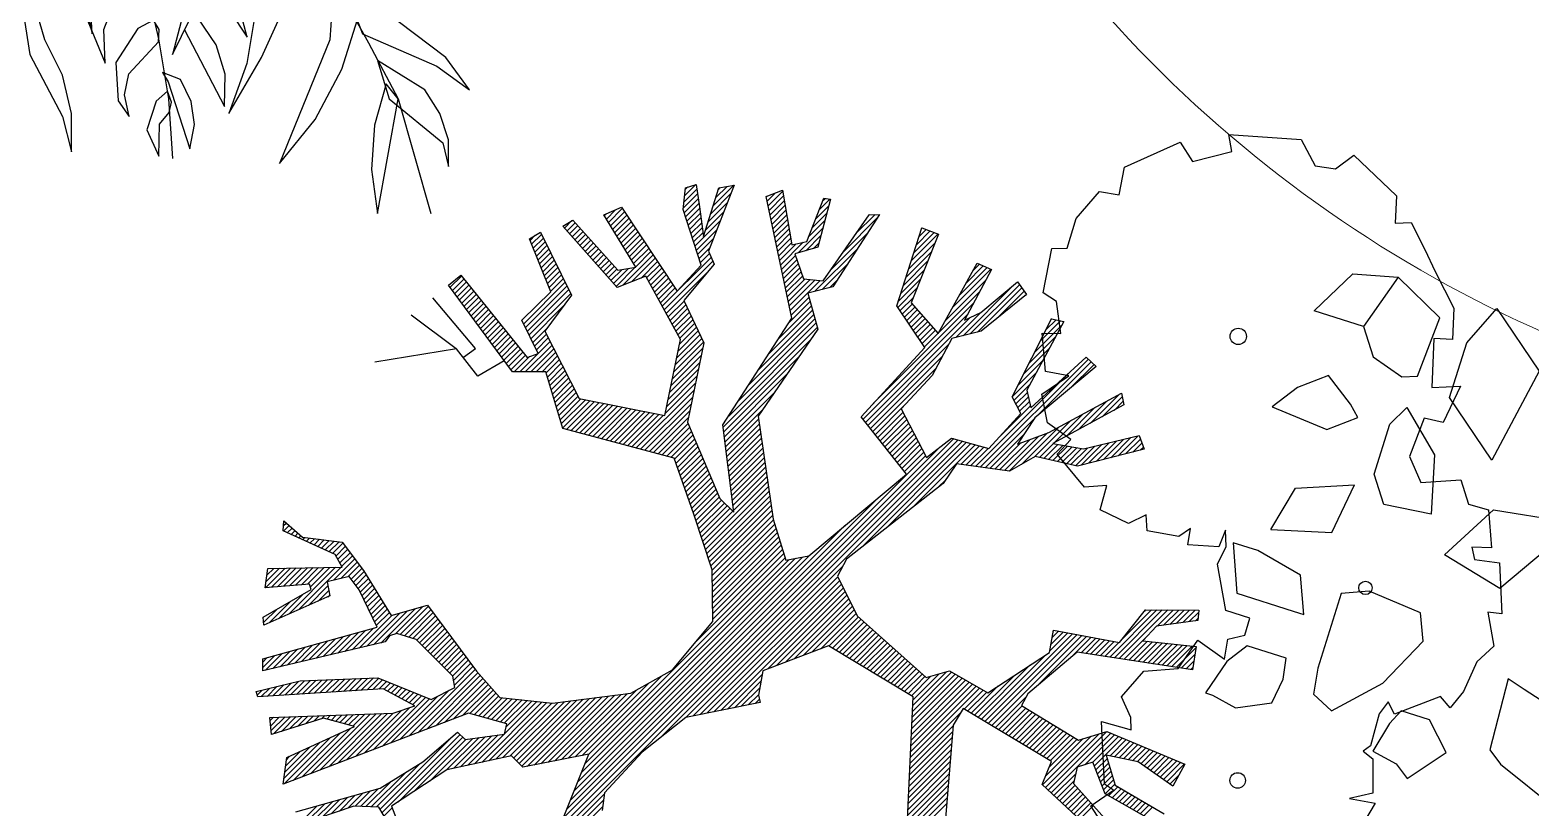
# Model space of a CAD drawing. Header units: inches. Extents: x -1366 to 1207, y -585 to 2554.
# Drawn here: x 393.908 to 396.264, y 2016.536 to 2017.756 of the extents above; entities that cross this region are included whole.
import ezdxf

# ---------------------------------------------------------------- set-up
doc = ezdxf.new("R2010")
doc.units = ezdxf.units.IN
doc.header["$MEASUREMENT"] = 0
doc.layers.get('0').update_dxf_attribs({"linetype": 'CONTINUOUS'})
doc.layers.add('A-PLNT', color=84, linetype='CONTINUOUS')
doc.layers.add('Road', color=1, linetype='CONTINUOUS', lineweight=15)

# ---------------------------------------------------------------- blocks, each defined once
blk = doc.blocks.new('*X79')
at = {"color": 0}
for p, q in [((47.81, 139.25), (49.04, 140.47)), ((47.88, 139.84), (48.96, 140.92)), ((47.94, 140.43), (48.2, 140.69)), ((50.62, 138.9), (52.57, 140.86)), ((50.87, 139.67), (51.93, 140.74)), ((51.11, 140.44), (51.28, 140.62)), ((47.75, 138.66), (49.11, 140.02)), ((47.84, 138.22), (49.18, 139.56)), ((47.97, 137.83), (49.25, 139.11)), ((50.13, 137.36), (51.98, 139.22)), ((50.38, 138.13), (52.32, 140.08)), ((55.68, 139.76), (55.74, 139.81)), ((55.77, 139.32), (56.57, 140.13)), ((55.86, 138.89), (57.26, 140.28)), ((55.95, 138.45), (57.33, 139.83)), ((56.04, 138.02), (57.41, 139.39)), ((60.72, 138.49), (61.75, 139.52)), ((61.06, 139.36), (61.29, 139.59)), ((40.21, 137.96), (40.35, 138.09)), ((40.41, 137.63), (41.29, 138.5)), ((40.61, 137.3), (41.93, 138.62)), ((40.81, 136.98), (42.14, 138.31)), ((41.01, 136.65), (42.35, 137.99)), ((41.21, 136.33), (42.56, 137.68)), ((48.1, 137.43), (49.32, 138.65)), ((48.22, 137.03), (49.38, 138.19)), ((48.35, 136.64), (49.44, 137.73)), ((49.89, 136.59), (51.65, 138.35)), ((56.13, 137.59), (57.48, 138.94)), ((56.23, 137.15), (57.56, 138.49)), ((56.32, 136.72), (57.64, 138.04)), ((60.03, 136.76), (61.47, 138.19)), ((60.38, 137.62), (61.65, 138.9)), ((63.01, 134.48), (66.34, 137.8)), ((64.21, 136.2), (66.06, 138.05)), ((65.41, 137.93), (65.53, 138.05)), ((36.4, 136.77), (37.11, 137.48)), ((36.65, 136.49), (37.43, 137.27)), ((36.89, 136.21), (37.68, 137)), ((37.14, 135.93), (37.93, 136.72)), ((37.39, 135.65), (38.18, 136.44)), ((37.63, 135.37), (38.43, 136.17)), ((41.41, 136), (42.77, 137.36)), ((41.61, 135.67), (42.98, 137.04)), ((41.81, 135.35), (43.19, 136.73)), ((42.01, 135.02), (43.4, 136.41)), ((48.48, 136.24), (49.51, 137.26)), ((48.61, 135.84), (49.57, 136.8)), ((48.74, 135.45), (49.64, 136.34)), ((48.87, 135.05), (51.31, 137.49)), ((49, 134.66), (50.98, 136.63)), ((56.41, 136.28), (57.71, 137.59)), ((56.5, 135.85), (57.79, 137.14)), ((56.59, 135.41), (57.87, 136.69)), ((56.68, 134.98), (57.94, 136.24)), ((58.72, 134.39), (61.09, 136.76)), ((59.69, 135.89), (61.28, 137.48)), ((61.82, 132.76), (65.37, 136.31)), ((69.52, 133.63), (72.1, 136.21)), ((69.77, 134.4), (71.71, 136.35)), ((70.01, 135.17), (71.33, 136.49)), ((70.26, 135.95), (70.95, 136.63)), ((70.51, 136.72), (70.56, 136.78)), ((33.12, 135.59), (33.61, 136.08)), ((33.27, 135.22), (34.21, 136.16)), ((33.42, 134.84), (34.39, 135.81)), ((33.58, 134.47), (34.56, 135.45)), ((33.73, 134.09), (34.73, 135.1)), ((33.88, 133.72), (34.91, 134.75)), ((37.88, 135.1), (38.68, 135.89)), ((38.13, 134.82), (38.93, 135.62)), ((38.37, 134.54), (39.17, 135.34)), ((38.62, 134.26), (39.42, 135.06)), ((38.87, 133.98), (39.67, 134.79)), ((42.21, 134.7), (43.61, 136.1)), ((42.41, 134.37), (43.82, 135.78)), ((42.61, 134.04), (44.03, 135.47)), ((42.81, 133.72), (44.24, 135.15)), ((43.01, 133.39), (44.45, 134.83)), ((49.13, 134.26), (50.64, 135.77)), ((49.26, 133.86), (50.31, 134.91)), ((56.77, 134.55), (58.02, 135.79)), ((56.86, 134.11), (58.09, 135.34)), ((56.95, 133.68), (58.53, 135.25)), ((57.05, 133.24), (59.21, 135.41)), ((59.46, 134.6), (60.9, 136.05)), ((60.2, 134.82), (60.72, 135.34)), ((60.31, 130.73), (64.41, 134.82)), ((69.27, 132.85), (71.79, 135.37)), ((34.03, 133.35), (35.08, 134.4)), ((34.18, 132.97), (35.26, 134.05)), ((34.33, 132.6), (35.43, 133.7)), ((34.48, 132.22), (35.6, 133.35)), ((39.11, 133.7), (39.92, 134.51)), ((39.36, 133.42), (40.17, 134.24)), ((39.61, 133.14), (40.42, 133.96)), ((39.85, 132.87), (40.67, 133.68)), ((40.1, 132.59), (40.92, 133.41)), ((41.97, 131.31), (44.87, 134.2)), ((42.85, 131.66), (45.08, 133.89)), ((43.21, 133.07), (44.66, 134.52)), ((43.72, 132), (45.29, 133.57)), ((45.75, 129.3), (50.42, 133.97)), ((45.93, 128.96), (50.57, 133.6)), ((49.39, 133.47), (50.26, 134.34)), ((57.14, 132.81), (58.45, 134.12)), ((57.23, 132.37), (58.59, 133.74)), ((57.32, 131.94), (58.73, 133.35)), ((61.01, 130.9), (63.44, 133.33)), ((68.77, 131.3), (71.1, 133.63)), ((69.02, 132.08), (71.44, 134.5)), ((75.41, 132.68), (76.03, 133.31)), ((25.49, 131.12), (26.56, 132.19)), ((25.72, 130.81), (26.8, 131.9)), ((34.63, 131.85), (35.78, 132.99)), ((34.78, 131.47), (35.95, 132.64)), ((34.94, 131.1), (36.13, 132.29)), ((35.09, 130.73), (36.3, 131.94)), ((40.35, 132.31), (41.17, 133.13)), ((40.59, 132.03), (41.42, 132.85)), ((40.84, 131.75), (41.91, 132.82)), ((41.09, 131.47), (42.53, 132.92)), ((41.33, 131.19), (43.16, 133.02)), ((44.25, 132.01), (45.5, 133.26)), ((44.44, 131.67), (45.71, 132.94)), ((44.63, 131.33), (45.92, 132.63)), ((44.81, 130.99), (46.13, 132.31)), ((45, 130.66), (46.34, 131.99)), ((46.12, 128.62), (49.97, 132.47)), ((57.41, 131.5), (58.87, 132.96)), ((57.5, 131.07), (59.01, 132.58)), ((57.59, 130.64), (59.14, 132.19)), ((57.68, 130.2), (59.4, 131.91)), ((57.77, 129.77), (59.87, 131.87)), ((68.27, 129.76), (70.41, 131.89)), ((68.52, 130.53), (70.75, 132.76)), ((73.43, 129.14), (77.13, 132.84)), ((74.09, 130.32), (76.77, 132.99)), ((74.75, 131.5), (76.4, 133.15)), ((25.94, 130.51), (27.03, 131.61)), ((26.16, 130.21), (27.27, 131.32)), ((26.38, 129.91), (27.5, 131.03)), ((26.61, 129.6), (27.74, 130.74)), ((26.83, 129.3), (27.97, 130.44)), ((32.51, 127.62), (36.47, 131.59)), ((32.68, 127.27), (36.65, 131.24)), ((32.86, 126.92), (36.82, 130.89)), ((33.03, 126.57), (37, 130.53)), ((45.19, 130.32), (46.55, 131.68)), ((45.37, 129.98), (46.76, 131.36)), ((45.56, 129.64), (46.97, 131.05)), ((57.87, 129.33), (60.35, 131.82)), ((57.96, 128.9), (60.83, 131.77)), ((61.7, 131.07), (62.48, 131.84)), ((68.25, 129.2), (70.06, 131.02)), ((72.12, 126.77), (76.06, 130.71)), ((72.78, 127.95), (76.66, 131.84)), ((74.47, 126.49), (79.23, 131.25)), ((75.16, 126.66), (79.86, 131.36)), ((75.86, 126.84), (80.08, 131.05)), ((77.67, 128.11), (80.29, 130.74)), ((80.44, 130.36), (80.51, 130.43)), ((27.05, 129), (28.21, 130.15)), ((27.28, 128.7), (28.44, 129.86)), ((27.5, 128.39), (28.68, 129.57)), ((27.72, 128.09), (28.91, 129.28)), ((33.2, 126.21), (36.29, 129.31)), ((46.31, 128.28), (47.82, 129.79)), ((46.49, 127.94), (47.99, 129.44)), ((46.68, 127.6), (48.16, 129.08)), ((56.88, 126.24), (59.99, 129.36)), ((57.84, 127.73), (59.88, 129.77)), ((58.05, 128.46), (59.76, 130.18)), ((65.89, 120.01), (75.46, 129.59)), ((68.46, 128.89), (69.72, 130.15)), ((68.67, 128.58), (69.61, 129.51)), ((68.88, 128.26), (69.85, 129.23)), ((27.94, 127.79), (29.15, 128.99)), ((28.17, 127.48), (29.38, 128.7)), ((28.39, 127.18), (29.62, 128.41)), ((28.61, 126.88), (29.85, 128.12)), ((28.83, 126.58), (30.09, 127.83)), ((46.86, 127.26), (48.33, 128.73)), ((47.05, 126.93), (48.5, 128.37)), ((47.24, 126.59), (48.67, 128.01)), ((47.42, 126.25), (48.83, 127.66)), ((53.05, 120.31), (60.44, 127.71)), ((54.01, 121.79), (60.33, 128.12)), ((54.96, 123.28), (60.22, 128.53)), ((55.92, 124.76), (60.1, 128.94)), ((64.92, 118.52), (74.87, 128.47)), ((65.15, 118.22), (75.15, 128.22)), ((69.09, 127.95), (70.1, 128.96)), ((69.3, 127.63), (70.35, 128.68)), ((69.52, 127.32), (70.6, 128.4)), ((69.73, 127.01), (70.84, 128.12)), ((69.94, 126.69), (71.09, 127.84)), ((70.15, 126.38), (71.34, 127.56)), ((73.77, 126.32), (76.14, 128.69)), ((81.32, 124.93), (83.96, 127.57)), ((81.85, 125.99), (83.77, 127.91)), ((82.38, 127.05), (83.35, 128.02)), ((82.92, 128.11), (82.92, 128.12)), ((29.06, 126.27), (30.32, 127.54)), ((29.28, 125.97), (30.56, 127.25)), ((29.5, 125.67), (30.79, 126.96)), ((29.73, 125.36), (31.03, 126.67)), ((29.95, 125.06), (31.26, 126.38)), ((33.37, 125.86), (34.78, 127.26)), ((33.55, 125.51), (34.69, 126.65)), ((33.72, 125.16), (34.86, 126.3)), ((46.98, 123.71), (49.51, 126.24)), ((47.12, 124.37), (49.34, 126.59)), ((47.25, 125.03), (49.17, 126.95)), ((47.39, 125.69), (49, 127.3)), ((51.56, 117.78), (59.95, 126.16)), ((52.09, 118.83), (60.56, 127.3)), ((70.36, 126.06), (71.58, 127.28)), ((70.57, 125.75), (71.83, 127.01)), ((70.79, 125.44), (72.08, 126.73)), ((80.78, 123.87), (83.34, 126.43)), ((30.17, 124.76), (31.5, 126.09)), ((30.39, 124.46), (31.73, 125.8)), ((30.62, 124.15), (31.97, 125.51)), ((30.84, 123.85), (32.2, 125.22)), ((31.06, 123.55), (32.44, 124.93)), ((32.13, 123.04), (33.88, 124.79)), ((32.65, 123.04), (35.22, 125.6)), ((33.18, 123.04), (35.4, 125.25)), ((33.7, 123.04), (35.57, 124.91)), ((33.89, 124.8), (35.04, 125.95)), ((46.72, 122.39), (49.6, 125.27)), ((46.85, 123.05), (49.68, 125.88)), ((65.38, 117.93), (73.09, 125.64)), ((80.25, 122.81), (82.73, 125.29)), ((31.28, 123.25), (32.67, 124.64)), ((31.6, 123.04), (33.06, 124.5)), ((34.23, 123.03), (35.75, 124.56)), ((34.66, 122.94), (35.93, 124.21)), ((34.78, 122.54), (36.1, 123.86)), ((34.9, 122.13), (36.28, 123.51)), ((46.31, 120.41), (49.19, 123.29)), ((46.45, 121.07), (49.33, 123.95)), ((46.58, 121.73), (49.47, 124.61)), ((51.62, 117.31), (58.78, 124.47)), ((65.62, 117.64), (72.5, 124.53)), ((65.85, 117.35), (71.91, 123.41)), ((76.1, 113.94), (86.43, 124.27)), ((79.72, 121.76), (82.11, 124.15)), ((81.5, 118.81), (86.7, 124.01)), ((84.71, 121.49), (86.98, 123.76)), ((35.02, 121.73), (36.46, 123.16)), ((35.14, 121.32), (36.64, 122.82)), ((35.26, 120.92), (36.81, 122.47)), ((35.38, 120.51), (36.99, 122.12)), ((46.04, 119.09), (48.92, 121.96)), ((46.18, 119.75), (49.06, 122.62)), ((51.68, 116.84), (57.62, 122.78)), ((75.64, 114), (84.7, 123.06)), ((79.18, 120.7), (81.5, 123.01)), ((79.34, 120.33), (80.88, 121.87)), ((35.5, 120.11), (37.17, 121.77)), ((35.62, 119.7), (37.34, 121.42)), ((35.74, 119.29), (37.52, 121.07)), ((35.86, 118.89), (37.7, 120.73)), ((35.98, 118.48), (37.96, 120.46)), ((43.26, 115.78), (48.78, 121.3)), ((43.67, 115.67), (48.65, 120.64)), ((51.74, 116.37), (56.45, 121.08)), ((79.52, 119.98), (80.62, 121.08)), ((79.7, 119.63), (80.72, 120.65)), ((86.6, 118.13), (89.33, 120.86)), ((87.75, 118.75), (89.68, 120.68)), ((36.1, 118.08), (38.4, 120.37)), ((36.22, 117.67), (38.84, 120.29)), ((36.61, 117.53), (39.28, 120.2)), ((37.02, 117.42), (39.71, 120.11)), ((37.44, 117.31), (40.15, 120.03)), ((37.85, 117.2), (40.59, 119.94)), ((38.27, 117.09), (41.03, 119.85)), ((38.68, 116.98), (41.47, 119.77)), ((39.1, 116.87), (41.91, 119.68)), ((39.52, 116.76), (42.35, 119.59)), ((39.93, 116.65), (42.78, 119.51)), ((40.35, 116.54), (43.22, 119.42)), ((40.76, 116.43), (43.66, 119.33)), ((41.18, 116.32), (44.1, 119.25)), ((41.6, 116.22), (44.54, 119.16)), ((42.01, 116.11), (44.98, 119.07)), ((42.43, 116), (45.42, 118.99)), ((44.09, 115.56), (48.51, 119.97)), ((44.51, 115.45), (48.37, 119.31)), ((51.8, 115.91), (55.28, 119.39)), ((66.08, 117.05), (68.89, 119.86)), ((66.31, 116.76), (68.74, 119.19)), ((78.11, 116.99), (80.91, 119.8)), ((79.87, 119.29), (80.81, 120.23)), ((83.16, 116.27), (85.91, 119.01)), ((84.31, 116.89), (87.05, 119.63)), ((85.46, 117.51), (88.19, 120.24)), ((88.9, 119.37), (89.76, 120.24)), ((42.84, 115.89), (45.86, 118.9)), ((44.92, 115.34), (48.23, 118.65)), ((45.34, 115.23), (48.2, 118.1)), ((45.75, 115.12), (48.36, 117.73)), ((51.85, 115.44), (54.93, 118.52)), ((51.91, 114.97), (55, 118.06)), ((51.97, 114.5), (55.07, 117.6)), ((66.54, 116.47), (68.92, 118.84)), ((66.78, 116.17), (69.1, 118.49)), ((67.01, 115.88), (69.28, 118.15)), ((67.24, 115.59), (69.46, 117.8)), ((76.57, 113.88), (81.26, 118.57)), ((80.06, 114.21), (83.63, 117.79)), ((81.27, 114.9), (84.77, 118.4)), ((31.12, 74.21), (73.58, 116.67)), ((45.62, 88.18), (73.99, 116.55)), ((46.17, 115.01), (48.52, 117.36)), ((46.58, 114.9), (48.67, 116.99)), ((46.91, 114.7), (48.83, 116.62)), ((47.05, 114.31), (48.99, 116.25)), ((48.04, 90.08), (74.4, 116.44)), ((52.03, 114.04), (55.14, 117.14)), ((52.09, 113.57), (55.2, 116.69)), ((52.14, 113.1), (55.27, 116.23)), ((64.88, 106.39), (74.81, 116.32)), ((67.29, 108.28), (75.22, 116.21)), ((67.47, 115.29), (69.64, 117.45)), ((67.71, 115), (69.81, 117.11)), ((67.94, 114.71), (69.99, 116.76)), ((68.17, 114.41), (70.17, 116.42)), ((77.03, 113.81), (80.25, 117.04)), ((77.49, 113.75), (80.03, 116.29)), ((77.95, 113.69), (80.86, 116.6)), ((78.42, 113.62), (81.7, 116.91)), ((78.88, 113.56), (82.53, 117.22)), ((81.76, 114.87), (83.08, 116.19)), ((82.19, 114.77), (83.53, 116.11)), ((85.76, 114.14), (87.73, 116.11)), ((86.46, 114.32), (88.42, 116.27)), ((87.17, 114.49), (89.11, 116.44)), ((87.87, 114.67), (89.8, 116.6)), ((88.58, 114.85), (90.49, 116.77)), ((89.28, 115.03), (91.19, 116.94)), ((89.98, 115.21), (91.41, 116.63)), ((90.69, 115.38), (91.55, 116.25)), ((35.92, 79.53), (72.25, 115.87)), ((36.26, 80.41), (70.89, 115.03)), ((47.19, 113.92), (49.14, 115.88)), ((47.32, 113.54), (49.3, 115.51)), ((47.46, 113.15), (49.46, 115.14)), ((47.6, 112.76), (49.61, 114.78)), ((52.2, 112.63), (55.34, 115.77)), ((52.26, 112.17), (55.41, 115.31)), ((52.32, 111.7), (55.47, 114.85)), ((68.4, 114.12), (70.35, 116.07)), ((68.63, 113.83), (70.53, 115.72)), ((68.87, 113.53), (70.71, 115.38)), ((69.7, 110.16), (75.63, 116.09)), ((74.26, 114.19), (76.04, 115.97)), ((74.72, 114.13), (76.45, 115.86)), ((75.18, 114.07), (76.86, 115.74)), ((82.62, 114.67), (83.98, 116.03)), ((83.05, 114.58), (84.43, 115.96)), ((83.48, 114.48), (84.87, 115.88)), ((83.9, 114.38), (85.32, 115.8)), ((84.33, 114.28), (85.77, 115.72)), ((84.76, 114.19), (86.35, 115.77)), ((85.19, 114.09), (87.04, 115.94)), ((91.39, 115.56), (91.69, 115.86)), ((47.74, 112.37), (49.77, 114.41)), ((47.87, 111.98), (49.93, 114.04)), ((48.01, 111.6), (50.08, 113.67)), ((48.15, 111.21), (50.24, 113.3)), ((52.38, 111.23), (55.54, 114.4)), ((52.43, 110.76), (55.61, 113.94)), ((52.49, 110.3), (55.68, 113.48)), ((48.29, 110.82), (50.4, 112.93)), ((48.42, 110.43), (50.55, 112.56)), ((48.56, 110.04), (50.71, 112.19)), ((48.7, 109.66), (50.87, 111.82)), ((49.74, 106.5), (55.81, 112.57)), ((49.87, 106.1), (55.88, 112.11)), ((52.55, 109.83), (55.74, 113.02)), ((72.1, 112.04), (72.79, 112.72)), ((36.61, 81.28), (66.35, 111.01)), ((48.83, 109.26), (51.02, 111.46)), ((48.96, 108.87), (51.18, 111.09)), ((49.09, 108.47), (51.41, 110.79)), ((49.22, 108.08), (51.68, 110.53)), ((50, 105.71), (55.95, 111.65)), ((50.13, 105.31), (56.02, 111.19)), ((50.26, 104.92), (56.08, 110.73)), ((49.35, 107.68), (51.94, 110.27)), ((49.48, 107.29), (52.21, 110.01)), ((49.61, 106.89), (52.48, 109.76)), ((50.39, 104.52), (56.15, 110.28)), ((50.52, 104.12), (56.22, 109.82)), ((50.52, 103.6), (56.29, 109.36)), ((9.58, 108.38), (9.83, 108.62)), ((9.6, 107.87), (10.11, 108.38)), ((9.96, 107.71), (10.39, 108.13)), ((10.32, 107.54), (10.67, 107.89)), ((10.69, 107.38), (10.95, 107.64)), ((36.96, 82.15), (63.18, 108.37)), ((50.53, 103.08), (56.37, 108.91)), ((50.54, 102.56), (56.49, 108.51)), ((50.54, 102.04), (56.61, 108.11)), ((50.55, 101.52), (56.74, 107.71)), ((11.05, 107.21), (11.24, 107.4)), ((11.41, 107.05), (11.6, 107.24)), ((11.77, 106.88), (12.07, 107.18)), ((12.13, 106.72), (12.53, 107.12)), ((12.49, 106.55), (13, 107.07)), ((12.85, 106.39), (13.47, 107.01)), ((13.21, 106.22), (13.94, 106.95)), ((13.57, 106.06), (14.41, 106.89)), ((13.93, 105.89), (14.88, 106.84)), ((14.29, 105.73), (15.25, 106.69)), ((14.59, 105.5), (15.48, 106.39)), ((14.78, 105.16), (15.7, 106.09)), ((50.56, 101), (56.86, 107.31)), ((50.56, 100.48), (56.98, 106.9)), ((50.57, 99.97), (57.11, 106.5)), ((50.58, 99.45), (57.23, 106.1)), ((14.36, 103.17), (16.38, 105.19)), ((14.97, 104.82), (15.93, 105.79)), ((15.04, 103.32), (16.61, 104.89)), ((15.15, 104.49), (16.16, 105.49)), ((37.31, 83.03), (60, 105.72)), ((37.66, 83.9), (59.13, 105.37)), ((38.01, 84.78), (58.48, 105.25)), ((38.36, 85.65), (57.82, 105.12)), ((38.71, 86.53), (57.48, 105.3)), ((49.01, 97.36), (57.35, 105.7)), ((7.86, 102.45), (9.72, 104.31)), ((7.9, 103.02), (9.18, 104.3)), ((7.99, 103.63), (8.65, 104.28)), ((8.09, 104.25), (8.11, 104.27)), ((8.43, 102.49), (10.25, 104.32)), ((9, 102.54), (10.79, 104.33)), ((9.58, 102.59), (11.32, 104.34)), ((10.07, 99.93), (14.54, 104.4)), ((10.15, 102.64), (11.86, 104.35)), ((10.72, 102.68), (12.4, 104.36)), ((11.01, 100.34), (15.07, 104.41)), ((11.3, 102.73), (12.93, 104.37)), ((11.87, 102.78), (13.47, 104.38)), ((12.15, 102.53), (14, 104.39)), ((15.72, 103.48), (16.83, 104.59)), ((16.04, 103.27), (17.06, 104.29)), ((16.26, 102.97), (17.28, 103.98)), ((16.49, 102.67), (17.48, 103.66)), ((16.71, 102.36), (17.68, 103.33)), ((48.7, 90.21), (62.97, 104.48)), ((49.36, 90.34), (62.51, 103.5)), ((9.13, 99.52), (11.48, 101.86)), ((11.95, 100.75), (13.82, 102.63)), ((12.88, 101.16), (13.91, 102.19)), ((16.9, 102.03), (17.88, 103.01)), ((17.07, 101.67), (18.08, 102.69)), ((17.24, 101.32), (18.28, 102.36)), ((17.41, 100.96), (18.48, 102.04)), ((50.01, 90.47), (62.69, 103.15)), ((50.67, 90.61), (62.86, 102.8)), ((51.33, 90.74), (63.04, 102.45)), ((55.81, 94.7), (63.21, 102.1)), ((7.68, 99.12), (8.99, 100.42)), ((8.2, 99.11), (10.23, 101.14)), ((13.82, 101.58), (13.99, 101.75)), ((17.58, 100.61), (18.68, 101.71)), ((17.75, 100.25), (18.88, 101.39)), ((17.92, 99.9), (19.08, 101.06)), ((18.09, 99.54), (19.29, 100.74)), ((18.26, 99.19), (19.49, 100.41)), ((18.87, 97.17), (22.14, 100.44)), ((20.27, 98.05), (22.87, 100.65)), ((20.73, 97.98), (23.4, 100.65)), ((21.13, 97.85), (23.63, 100.35)), ((56.66, 95.02), (63.38, 101.75)), ((57.51, 95.34), (63.56, 101.39)), ((58.35, 95.66), (63.73, 101.04)), ((59.2, 95.98), (63.91, 100.69)), ((60.04, 96.3), (64.08, 100.34)), ((89.76, 97.64), (92.45, 100.33)), ((91.81, 100.22), (91.93, 100.33)), ((7.65, 99.61), (7.74, 99.7)), ((16.81, 96.68), (19.96, 99.83)), ((17.5, 96.84), (20.69, 100.03)), ((18.18, 97.01), (21.41, 100.24)), ((18.43, 98.83), (19.69, 100.09)), ((21.53, 97.73), (23.85, 100.05)), ((21.93, 97.6), (24.08, 99.75)), ((22.3, 97.44), (24.3, 99.45)), ((22.56, 97.18), (24.52, 99.14)), ((60.89, 96.62), (64.26, 99.99)), ((61.66, 96.87), (64.47, 99.68)), ((61.99, 96.67), (64.75, 99.43)), ((62.31, 96.47), (65.02, 99.18)), ((62.64, 96.27), (65.3, 98.93)), ((88.47, 95.82), (92.97, 100.33)), ((88.92, 95.75), (93.49, 100.32)), ((89.38, 95.68), (94.01, 100.32)), ((93, 98.78), (94.53, 100.31)), ((93.61, 98.87), (95.06, 100.31)), ((94.22, 98.95), (95.58, 100.31)), ((94.83, 99.04), (96.1, 100.3)), ((95.45, 99.12), (96.62, 100.3)), ((96.06, 99.21), (96.97, 100.12)), ((96.67, 99.3), (96.91, 99.54)), ((12.68, 95.71), (14.55, 97.57)), ((13.37, 95.87), (15.27, 97.77)), ((14.06, 96.04), (16, 97.98)), ((14.75, 96.2), (16.73, 98.18)), ((15.43, 96.36), (17.45, 98.38)), ((16.12, 96.52), (18.18, 98.58)), ((22.82, 96.92), (24.75, 98.84)), ((23.08, 96.65), (24.97, 98.54)), ((23.35, 96.39), (25.2, 98.24)), ((23.61, 96.13), (25.42, 97.94)), ((23.87, 95.86), (25.65, 97.64)), ((62.97, 96.08), (65.58, 98.68)), ((63.3, 95.88), (65.85, 98.43)), ((63.63, 95.68), (66.13, 98.18)), ((63.96, 95.48), (66.41, 97.94)), ((64.28, 95.29), (66.68, 97.69)), ((76.54, 89.68), (84.92, 98.05)), ((76.87, 89.48), (85.36, 97.97)), ((77.2, 89.29), (85.8, 97.89)), ((81.37, 92.93), (86.24, 97.8)), ((82.75, 96.41), (84.47, 98.14)), ((82.87, 97.06), (84.03, 98.22)), ((82.99, 97.7), (83.59, 98.3)), ((83.1, 98.34), (83.15, 98.39)), ((84.68, 95.72), (86.69, 97.72)), ((85.73, 96.24), (87.13, 97.64)), ((86.19, 96.17), (87.57, 97.56)), ((86.64, 96.1), (88.01, 97.47)), ((89.83, 95.61), (92.23, 98.01)), ((7.87, 94.58), (9.46, 96.16)), ((8.56, 94.74), (10.18, 96.36)), ((9.25, 94.9), (10.91, 96.57)), ((9.94, 95.06), (11.64, 96.77)), ((10.62, 95.23), (12.36, 96.97)), ((11.31, 95.39), (13.09, 97.17)), ((12, 95.55), (13.82, 97.37)), ((24.13, 95.6), (25.87, 97.34)), ((24.4, 95.34), (26.1, 97.04)), ((24.66, 95.07), (26.32, 96.74)), ((24.92, 94.81), (26.55, 96.44)), ((25.18, 94.55), (26.77, 96.13)), ((64.61, 95.09), (66.96, 97.44)), ((64.94, 94.89), (67.24, 97.19)), ((65.27, 94.7), (67.51, 96.94)), ((65.6, 94.5), (67.79, 96.69)), ((65.92, 94.3), (68.07, 96.44)), ((66.25, 94.1), (68.34, 96.19)), ((87.1, 96.03), (88.46, 97.39)), ((87.55, 95.96), (88.9, 97.31)), ((88.01, 95.89), (89.34, 97.22)), ((90.29, 95.54), (92.09, 97.34)), ((90.74, 95.47), (92.56, 97.29)), ((91.2, 95.4), (93.03, 97.24)), ((91.66, 95.33), (93.51, 97.19)), ((92.11, 95.26), (93.98, 97.14)), ((92.57, 95.19), (94.46, 97.09)), ((93.02, 95.12), (94.93, 97.03)), ((93.48, 95.06), (95.41, 96.98)), ((93.93, 94.99), (95.88, 96.93)), ((94.39, 94.92), (96.36, 96.88)), ((94.85, 94.85), (96.7, 96.7)), ((95.3, 94.78), (96.61, 96.08)), ((7.6, 94.83), (8.73, 95.96)), ((7.6, 95.35), (8, 95.76)), ((21.54, 88.28), (27.89, 94.63)), ((25.44, 94.28), (26.99, 95.83)), ((25.71, 94.02), (27.22, 95.53)), ((25.81, 93.6), (27.44, 95.23)), ((25.9, 93.16), (27.67, 94.93)), ((66.58, 93.91), (68.62, 95.95)), ((66.91, 93.71), (68.9, 95.7)), ((67.24, 93.51), (69.17, 95.45)), ((67.57, 93.32), (69.45, 95.2)), ((67.89, 93.12), (69.73, 94.95)), ((68.22, 92.92), (70, 94.7)), ((75.89, 90.07), (80.85, 95.04)), ((76.21, 89.88), (82.36, 96.03)), ((95.76, 94.71), (96.52, 95.47)), ((96.21, 94.64), (96.43, 94.85)), ((8.57, 92.12), (9.62, 93.17)), ((9.13, 92.16), (10.32, 93.34)), ((9.69, 92.19), (11.01, 93.51)), ((10.25, 92.23), (11.59, 93.57)), ((10.81, 92.26), (12.14, 93.59)), ((11.37, 92.3), (12.69, 93.61)), ((11.94, 92.34), (13.24, 93.64)), ((12.5, 92.37), (13.78, 93.66)), ((13.06, 92.41), (14.33, 93.68)), ((13.62, 92.44), (14.88, 93.7)), ((14.18, 92.48), (15.43, 93.73)), ((14.74, 92.51), (15.98, 93.75)), ((15.3, 92.55), (16.52, 93.77)), ((15.86, 92.59), (17.07, 93.79)), ((16.43, 92.62), (17.62, 93.82)), ((16.99, 92.66), (18.17, 93.84)), ((17.55, 92.69), (18.67, 93.82)), ((18.11, 92.73), (19.04, 93.66)), ((18.67, 92.77), (19.42, 93.51)), ((19.18, 92.75), (19.79, 93.36)), ((19.52, 92.56), (20.17, 93.21)), ((22.39, 88.6), (28.13, 94.34)), ((23.24, 88.93), (28.37, 94.06)), ((24.09, 89.25), (28.62, 93.78)), ((24.94, 89.58), (28.87, 93.5)), ((25.79, 89.9), (29.11, 93.22)), ((37.42, 86.3), (44.5, 93.37)), ((38.08, 86.42), (45.7, 94.04)), ((51.98, 90.87), (55.29, 94.17)), ((52.64, 91), (55.17, 93.53)), ((68.55, 92.72), (70.28, 94.45)), ((68.88, 92.53), (70.56, 94.21)), ((69.21, 92.33), (70.83, 93.96)), ((69.48, 87.35), (75.38, 93.25)), ((69.51, 87.9), (75.05, 93.44)), ((69.53, 88.45), (74.71, 93.63)), ((69.54, 92.13), (71.4, 94)), ((69.56, 89), (74.37, 93.82)), ((69.58, 89.55), (74.04, 94.01)), ((69.61, 90.1), (73.7, 94.2)), ((69.64, 90.65), (73.37, 94.39)), ((69.66, 91.21), (72.88, 94.42)), ((69.69, 91.76), (72.14, 94.21)), ((75.56, 90.27), (79.34, 94.05)), ((7.08, 92.21), (7.54, 92.67)), ((7.44, 92.05), (8.23, 92.84)), ((8.01, 92.08), (8.93, 93.01)), ((18.14, 86.98), (23.16, 91.99)), ((18.99, 87.3), (23.53, 91.84)), ((19.84, 87.63), (24.32, 92.11)), ((19.86, 92.38), (20.54, 93.06)), ((20.2, 92.19), (20.91, 92.91)), ((20.54, 92.01), (21.29, 92.75)), ((20.69, 87.95), (25.4, 92.66)), ((20.89, 91.83), (21.66, 92.6)), ((21.23, 91.64), (22.03, 92.45)), ((21.57, 91.46), (22.41, 92.3)), ((21.91, 91.28), (22.78, 92.15)), ((26.64, 90.23), (29.36, 92.94)), ((27.37, 90.43), (29.61, 92.66)), ((27.78, 90.31), (29.85, 92.39)), ((28.19, 90.2), (30.1, 92.11)), ((28.6, 90.09), (30.46, 91.94)), ((29.02, 89.97), (30.94, 91.89)), ((29.43, 89.86), (31.41, 91.84)), ((29.84, 89.75), (31.88, 91.79)), ((30.25, 89.63), (32.36, 91.74)), ((32.08, 85.68), (38.2, 91.8)), ((32.33, 85.41), (38.81, 91.88)), ((32.84, 85.39), (39.41, 91.96)), ((33.5, 85.52), (40.01, 92.04)), ((34.15, 85.65), (40.61, 92.11)), ((34.81, 85.78), (41.22, 92.19)), ((35.46, 85.91), (41.82, 92.27)), ((36.12, 86.04), (42.42, 92.34)), ((36.77, 86.17), (43.3, 92.7)), ((53.29, 91.13), (55.05, 92.88)), ((53.95, 91.26), (54.93, 92.24)), ((54.61, 91.39), (55.02, 91.8)), ((69.43, 86.25), (76.05, 92.87)), ((69.46, 86.8), (75.72, 93.06)), ((74.57, 90.86), (76.39, 92.68)), ((74.9, 90.66), (76.73, 92.49)), ((75.23, 90.47), (77.83, 93.07)), ((77.53, 89.09), (80.52, 92.08)), ((12.19, 84.71), (17.88, 90.4)), ((13.04, 85.03), (18.42, 90.42)), ((13.89, 85.36), (18.97, 90.43)), ((14.54, 89.68), (15.16, 90.3)), ((14.74, 85.68), (19.51, 90.45)), ((14.95, 89.57), (15.7, 90.32)), ((15.37, 89.46), (16.25, 90.34)), ((15.59, 86.01), (20.06, 90.48)), ((15.79, 89.35), (16.79, 90.36)), ((16.2, 89.25), (17.33, 90.38)), ((16.44, 86.33), (20.85, 90.74)), ((17.29, 86.65), (21.64, 91.01)), ((27.83, 85.64), (33.78, 91.58)), ((28.5, 85.78), (34.25, 91.53)), ((29.18, 85.93), (34.73, 91.48)), ((29.85, 86.08), (35.2, 91.43)), ((30.53, 86.23), (35.79, 91.5)), ((30.66, 89.52), (32.83, 91.69)), ((30.83, 89.16), (33.31, 91.64)), ((31.2, 86.38), (36.4, 91.57)), ((31.56, 86.21), (37, 91.65)), ((31.82, 85.94), (37.6, 91.73)), ((69.41, 85.7), (74.24, 90.53)), ((77.86, 88.89), (80.12, 91.16)), ((78.19, 88.69), (80.45, 90.96)), ((78.51, 88.5), (80.78, 90.76)), ((78.84, 88.3), (81.11, 90.56)), ((79.17, 88.1), (81.43, 90.37)), ((8.31, 89.76), (8.63, 90.08)), ((8.36, 89.28), (9.17, 90.1)), ((8.41, 88.81), (9.72, 90.12)), ((8.63, 88.51), (10.26, 90.13)), ((9.39, 88.74), (10.8, 90.15)), ((10.15, 88.98), (11.35, 90.17)), ((10.92, 89.21), (11.89, 90.19)), ((11.34, 84.38), (16, 89.04)), ((11.68, 89.45), (12.44, 90.21)), ((12.44, 89.68), (12.98, 90.23)), ((13.2, 89.92), (13.53, 90.25)), ((13.71, 89.9), (14.07, 90.27)), ((14.12, 89.79), (14.61, 90.28)), ((69.38, 85.15), (73.54, 89.3)), ((79.5, 87.91), (81.76, 90.17)), ((79.83, 87.71), (82.09, 89.97)), ((80.16, 87.51), (82.41, 89.77)), ((80.49, 87.32), (82.74, 89.57)), ((80.81, 87.12), (83.07, 89.37)), ((81.14, 86.92), (83.4, 89.18)), ((81.47, 86.73), (83.72, 88.98)), ((9.61, 84.23), (13.08, 87.7)), ((9.64, 83.73), (14.05, 88.14)), ((10.49, 84.06), (15.02, 88.59)), ((18.8, 81.33), (25.79, 88.32)), ((18.99, 81), (26.44, 88.45)), ((20.51, 81.99), (26.71, 88.19)), ((22.03, 82.99), (27.03, 87.99)), ((23.56, 83.99), (27.64, 88.07)), ((25.08, 84.99), (28.25, 88.15)), ((25.81, 85.19), (28.86, 88.24)), ((26.48, 85.34), (29.46, 88.32)), ((27.16, 85.49), (30.07, 88.4)), ((69.31, 83.5), (73.39, 87.58)), ((69.33, 84.05), (73.44, 88.15)), ((69.36, 84.6), (73.49, 88.73)), ((81.8, 86.53), (84.05, 88.78)), ((82.06, 83.63), (86.7, 88.28)), ((82.13, 86.33), (84.38, 88.58)), ((82.33, 83.38), (87.45, 88.5)), ((82.34, 84.45), (85.95, 88.05)), ((82.46, 86.14), (84.7, 88.38)), ((82.6, 83.13), (88.19, 88.72)), ((82.7, 85.33), (85.36, 87.99)), ((82.79, 85.94), (85.03, 88.18)), ((82.87, 82.87), (88.57, 88.57)), ((86.08, 85.56), (88.94, 88.41)), ((86.85, 85.8), (89.31, 88.26)), ((87.01, 85.44), (89.68, 88.11)), ((88.5, 86.4), (90.05, 87.95)), ((88.93, 86.3), (90.42, 87.8)), ((89.36, 86.21), (90.79, 87.64)), ((89.79, 86.12), (91.17, 87.49)), ((9.7, 84.84), (12.11, 87.25)), ((9.79, 85.46), (11.13, 86.8)), ((9.88, 86.07), (10.16, 86.36)), ((69.26, 82.4), (73.3, 86.44)), ((69.28, 82.95), (73.35, 87.01)), ((87.16, 85.06), (88.23, 86.13)), ((90.23, 86.02), (91.54, 87.33)), ((90.66, 85.93), (91.91, 87.18)), ((91.09, 85.84), (92.28, 87.02)), ((91.43, 85.65), (92.65, 86.87)), ((91.74, 85.43), (93.02, 86.71)), ((92.05, 85.22), (93.39, 86.56)), ((92.36, 85.01), (93.76, 86.41)), ((92.67, 84.79), (94.13, 86.25)), ((92.98, 84.58), (94.5, 86.1)), ((17.96, 81.54), (21.21, 84.79)), ((18.47, 81.53), (22.59, 85.65)), ((69.18, 80.74), (73.16, 84.72)), ((69.21, 81.29), (73.21, 85.29)), ((69.23, 81.85), (73.25, 85.86)), ((83.15, 82.62), (85.22, 84.69)), ((87.3, 84.68), (88.35, 85.72)), ((87.45, 84.29), (88.47, 85.32)), ((87.59, 83.91), (88.59, 84.91)), ((93.3, 84.36), (94.88, 85.94)), ((93.61, 84.15), (95.25, 85.79)), ((93.92, 83.93), (95.62, 85.63)), ((94.23, 83.72), (95.07, 84.56)), ((16.94, 81.57), (18.62, 83.25)), ((17.45, 81.56), (19.82, 83.93)), ((69.13, 79.64), (73.06, 83.57)), ((69.16, 80.19), (73.11, 84.15)), ((83.42, 82.37), (85.08, 84.03)), ((83.69, 82.11), (85.17, 83.6)), ((83.96, 81.86), (85.42, 83.32)), ((87.74, 83.53), (88.71, 84.51)), ((87.88, 83.15), (88.83, 84.1)), ((88.03, 82.77), (88.95, 83.7)), ((88.36, 82.58), (89.24, 83.46)), ((88.7, 82.39), (89.57, 83.26)), ((11.75, 80.07), (13.51, 81.83)), ((12.55, 80.33), (14.24, 82.03)), ((13.34, 80.6), (14.97, 82.23)), ((14.13, 80.87), (15.7, 82.44)), ((14.92, 81.13), (16.43, 82.64)), ((15.71, 81.4), (17.16, 82.84)), ((16.43, 81.59), (17.89, 83.05)), ((31.49, 74.05), (40.23, 82.79)), ((31.86, 73.9), (40.14, 82.18)), ((69.06, 77.99), (72.92, 81.86)), ((69.08, 78.54), (72.97, 82.43)), ((69.11, 79.09), (73.02, 83)), ((84.23, 81.61), (85.67, 83.04)), ((84.51, 81.35), (85.92, 82.76)), ((84.78, 81.1), (86.17, 82.49)), ((85.05, 80.85), (86.41, 82.21)), ((85.32, 80.59), (86.66, 81.93)), ((89.04, 82.2), (89.9, 83.07)), ((89.37, 82.02), (90.23, 82.88)), ((89.71, 81.83), (90.57, 82.68)), ((90.04, 81.64), (90.9, 82.49)), ((90.38, 81.45), (91.23, 82.3)), ((90.72, 81.26), (91.56, 82.1)), ((91.05, 81.07), (91.89, 81.91)), ((91.39, 80.88), (92.23, 81.72)), ((11.11, 79.95), (12.78, 81.62)), ((19.19, 80.67), (19.96, 81.44)), ((32.23, 73.75), (40.06, 81.57)), ((85.59, 80.34), (86.91, 81.65)), ((91.72, 80.69), (92.56, 81.52))]:
    blk.add_line(p, q, dxfattribs=at)
blk = doc.blocks.new('TREE_P01')
for points in [[(0.6993, -0.1135), (0.5856, 0.0634), (0.6568, 0.1127), (0.6282, 0.1309), (0.6188, 0.3273), (0.7125, 0.3021), (0.7105, 0.3402), (0.6813, 0.4053), (0.7517, 0.4859), (0.86, 0.4941), (0.921, 0.5833), (1.0048, 0.5229), (1.0157, 0.586), (1.0688, 0.5985), (1.0848, 0.6519), (1.0097, 0.6764), (0.9829, 0.8212), (1.0105, 0.8763), (1.0079, 0.928), (0.9871, 0.876), (0.8902, 0.8815), (0.8979, 0.9334), (0.8615, 0.9081), (0.7626, 0.9263), (0.759, 0.9766), (0.7041, 0.949), (0.6151, 0.9914), (0.6356, 1.0684), (0.5658, 1.0626), (0.4794, 1.1665), (0.5224, 1.212), (0.4498, 1.2644), (0.4321, 1.3545), (0.5163, 1.4123), (0.4429, 1.426), (0.433, 1.5461), (0.4912, 1.5454), (0.4781, 1.6449), (0.4362, 1.6727), (0.4628, 1.8119), (0.5112, 1.8125), (0.5398, 1.9062), (0.6125, 1.9907), (0.6742, 1.9798), (0.6911, 2.0665), (0.8656, 2.1455), (0.9045, 2.0844), (1.0277, 2.1158), (1.0187, 2.1695), (1.2457, 2.1538), (1.2902, 2.0708), (1.3539, 2.0619), (1.4115, 2.1042), (1.5451, 1.9774), (1.5408, 1.8908), (1.5911, 1.8929), (1.6338, 1.8085), (1.6664, 1.739), (1.7246, 1.6244), (1.721, 1.5261), (1.6623, 1.5288), (1.656, 1.3753), (1.7463, 1.3799), (1.6911, 1.2653), (1.6323, 1.2797), (1.5855, 1.1588), (1.6217, 1.0777), (1.7467, 1.0861), (1.7712, 1.0097), (1.8344, 0.992), (1.8428, 0.8724), (1.7812, 0.8745), (1.79, 0.8365), (1.8683, 0.8258), (1.8753, 0.6656), (1.8322, 0.6704), (1.8502, 0.5636), (1.7976, 0.5145), (1.7553, 0.4221), (1.7139, 0.3703), (1.6837, 0.4065), (1.5392, 0.3509), (1.5187, 0.3892), (1.4908, 0.3522), (1.4638, 0.2517), (1.4406, 0.2348), (1.4712, 0.2103), (1.4706, 0.1032), (1.3975, 0.0857), (1.4779, 0.0715), (1.3913, -0.0747)], [(0.7979, 0.0061), (0.6301, 0.1007), (0.5921, 0.2003), (0.542, 0.1846), (0.5314, 0.1331), (0.763, -0.1258)], [(0.5866, -0.0133), (0.4327, 0.1299), (0.4621, 0.2021), (0.1843, 0.3686), (0.1537, 0.3164), (0.1191, -0.1044)], [(0.0027, -0.1376), (0.0275, 0.4051), (-0.2385, 0.5649), (-0.4442, 0.487), (-0.4584, 0.4101), (-0.4527, 0.3872), (-0.6857, 0.3407), (-0.8231, 0.2319), (-0.9412, 0.1038), (-0.9487, 0.0485)], [(-1.0848, -0.01), (-0.9911, 0.2248), (-1.1978, 0.184), (-1.2329, 0.2202), (-1.4362, 0.1756), (-1.6096, 0.0619), (-1.5768, -0.0246)], [(-1.6087, -0.0099), (-1.6497, 0.0594), (-1.7284, 0.0618), (-1.8977, 0.0049)], [(-1.91, 0.0443), (-1.6456, 0.1181), (-1.5113, 0.2015), (-1.4025, 0.2948), (-1.3788, 0.2716), (-1.2558, 0.2884), (-1.2479, 0.3202), (-1.3681, 0.3534), (-1.9507, 0.1308), (-1.9386, 0.2145), (-1.7263, 0.3121), (-1.8234, 0.3377), (-1.9864, 0.2872), (-1.992, 0.3404), (-1.6051, 0.3537), (-1.537, 0.3766), (-1.6364, 0.4301), (-2.0295, 0.4049), (-2.0346, 0.4215), (-1.8967, 0.455), (-1.6535, 0.465), (-1.4854, 0.3968), (-1.4112, 0.4349), (-1.418, 0.4695), (-1.5328, 0.5848), (-1.5932, 0.6041), (-1.6166, 0.597), (-1.6295, 0.5772), (-2.0139, 0.4867), (-2.0144, 0.5239), (-1.6555, 0.6233), (-1.7118, 0.7409), (-1.7426, 0.7825), (-1.8123, 0.7664), (-1.8034, 0.7216), (-2.0109, 0.6305), (-2.0127, 0.6554), (-1.8623, 0.7423), (-1.8674, 0.7589), (-2.007, 0.7473), (-1.998, 0.8075), (-1.7645, 0.812), (-1.7865, 0.8518), (-1.9497, 0.9264), (-1.9482, 0.9568), (-1.8893, 0.9057), (-1.7655, 0.8907), (-1.6979, 0.8012), (-1.611, 0.6606), (-1.4976, 0.6923), (-1.3434, 0.4856), (-1.2705, 0.403), (-1.1051, 0.3851), (-0.8587, 0.4167), (-0.7277, 0.4902), (-0.6011, 0.6419), (-0.6032, 0.8036), (-0.6607, 0.9783), (-0.7231, 1.1544), (-1.0727, 1.2466), (-1.1254, 1.4243), (-1.2304, 1.4244), (-1.4309, 1.697), (-1.3927, 1.7278), (-1.1841, 1.47), (-1.1496, 1.4822), (-1.2008, 1.5866), (-1.1101, 1.6762), (-1.1772, 1.8425), (-1.1428, 1.863), (-1.0449, 1.6653), (-1.1285, 1.5528), (-1.0207, 1.3406), (-0.7517, 1.2874), (-0.703, 1.5266), (-0.8121, 1.725), (-0.902, 1.6892), (-1.0726, 1.8819), (-1.0411, 1.9009), (-0.8993, 1.7439), (-0.8427, 1.753), (-0.9431, 1.9169), (-0.8882, 1.941), (-0.7132, 1.6779), (-0.6376, 1.759), (-0.6946, 1.9338), (-0.6871, 2.0023), (-0.654, 2.0125), (-0.6434, 1.9427), (-0.6304, 1.8495), (-0.5821, 2.0017), (-0.5338, 2.0106), (-0.6147, 1.8028), (-0.5975, 1.763), (-0.6928, 1.6484), (-0.6295, 1.5158), (-0.681, 1.2664), (-0.5797, 1.0277), (-0.5357, 0.9848), (-0.5695, 1.258), (-0.3534, 1.5927), (-0.4336, 1.9752), (-0.3821, 1.9945), (-0.353, 1.8228), (-0.3067, 1.8337), (-0.2532, 1.9693), (-0.2317, 1.9661), (-0.2713, 1.8156), (-0.3443, 1.7946), (-0.3164, 1.7168), (-0.2548, 1.7107), (-0.1108, 1.9178), (-0.0776, 1.9183), (-0.2247, 1.6911), (-0.3027, 1.672), (-0.2714, 1.5585), (-0.4594, 1.2858), (-0.4118, 0.9629), (-0.372, 0.8335), (-0.3003, 0.8476), (0.0067, 1.1037), (-0.1359, 1.2837), (0.0646, 1.5013), (-0.0236, 1.6321), (0.0549, 1.8765), (0.1069, 1.8571), (0.0213, 1.641), (0.1061, 1.5453), (0.2283, 1.7654), (0.2735, 1.7459), (0.1886, 1.5865), (0.2401, 1.6106), (0.3557, 1.7069), (0.383, 1.6672), (0.2409, 1.552), (0.1493, 1.5293), (0.0877, 1.4131), (-0.0096, 1.3088), (0.0691, 1.1563), (0.1484, 1.217), (0.2657, 1.1838), (0.3659, 1.2936), (0.3388, 1.3465), (0.4622, 1.5915), (0.5009, 1.5822), (0.385, 1.3671), (0.3974, 1.3121), (0.5708, 1.4712), (0.6025, 1.4418), (0.4096, 1.2805), (0.3554, 1.1981), (0.4536, 1.2346), (0.6822, 1.3578), (0.6895, 1.3207), (0.4658, 1.1996), (0.5628, 1.1827), (0.7372, 1.2246), (0.7529, 1.1818), (0.5435, 1.1287), (0.4111, 1.1588), (0.3301, 1.1128), (0.1632, 1.1356), (0.1219, 1.0749), (-0.1819, 0.8374), (-0.2096, 0.7838), (-0.1478, 0.6594), (0.0682, 0.4653), (0.1413, 0.4863), (0.2624, 0.418), (0.4557, 0.5441), (0.4685, 0.6141), (0.6757, 0.5753), (0.7575, 0.678), (0.9246, 0.6767), (0.9216, 0.6449), (0.7919, 0.6266), (0.749, 0.5811), (0.9158, 0.5632), (0.9051, 0.4898), (0.5427, 0.5452), (0.3875, 0.4147), (0.368, 0.3778), (0.5463, 0.2696), (0.6358, 0.2962), (0.8805, 0.1943), (0.8433, 0.1254), (0.7338, 0.2007), (0.6334, 0.2224), (0.6615, 0.1279), (0.8161, 0.0381)], [(-1.3845, 1.4708), (-1.3462, 1.4982), (-1.4802, 1.6568)], [(-1.4074, 1.4972), (-1.548, 1.6021)], [(-1.256, 1.4592), (-1.3388, 1.4113), (-1.4063, 1.4974), (-1.6629, 1.4555)]]:
    blk.add_lwpolyline(points)
for centre, radius in [((1.0484, 1.536), 0.0256), ((1.4476, 0.747), 0.021), ((1.0464, 0.1427), 0.0244)]:
    blk.add_circle(centre, radius)
at = {"xscale": 0.03287744721023115, "yscale": 0.03287744721023115, "zscale": 0.03287744721023115}
blk.add_blockref('*X79', (-2.264, -2.6207), dxfattribs=at)
blk = doc.blocks.new('TREE_P34')
for p, q in [((-0.7479, 0.3405), (-0.6783, 0.3569)), ((-0.6783, 0.3569), (-0.7073, 0.2668)), ((-0.5971, 0.3159), (-0.6783, 0.3569)), ((-0.5449, 0.2913), (-0.5159, 0.3569)), ((-0.5159, 0.3569), (-0.4231, 0.2831)), ((-0.7885, 0.2668), (-0.7479, 0.3405)), ((-0.6029, 0.2179), (-0.5971, 0.3159)), ((-0.5449, 0.2012), (-0.5449, 0.2913)), ((-0.4231, 0.2831), (-0.4521, 0.1275)), ((-0.7073, 0.2668), (-0.7885, 0.2668)), ((-0.7073, 0.2668), (-0.6783, 0.2258)), ((-0.6783, 0.2258), (-0.6261, 0.2094)), ((-0.6261, 0.2094), (-0.6029, 0.2179)), ((-0.4521, 0.1275), (-0.5449, 0.2012)), ((-0.7363, 0.1772), (-0.7769, 0.1445)), ((-0.6899, 0.1445), (-0.7363, 0.1772)), ((-0.6215, 0.133), (-0.6041, 0.1658)), ((-0.6041, 0.1658), (-0.5403, 0.1084)), ((-0.7769, 0.1445), (-0.8059, 0.1035)), ((-0.6725, 0.1281), (-0.6899, 0.1445)), ((-0.7131, 0.0953), (-0.6725, 0.1281)), ((-0.6215, 0.051), (-0.6215, 0.133)), ((-0.8059, 0.1035), (-0.7131, 0.0953)), ((-0.5403, 0.1084), (-0.5171, 0.0183)), ((-0.5925, 0.0101), (-0.6215, 0.051)), ((-0.4779, -0.0365), (-0.4257, 0.0537)), ((-0.4257, 0.0537), (-0.3155, 0.0701)), ((-0.7328, -0.0071), (-0.6458, 0.0256)), ((-0.6574, -0.0563), (-0.6458, 0.0256)), ((-0.5171, 0.0183), (-0.5925, 0.0101)), ((-0.3271, 0.0209), (-0.3793, -0.061)), ((-0.7502, -0.0809), (-0.7328, -0.0071)), ((-0.3793, -0.061), (-0.4779, -0.0365)), ((-0.7502, -0.0809), (-0.6574, -0.0563)), ((-0.8001, -0.1183), (-0.7711, -0.1921)), ((-0.7595, -0.1183), (-0.8001, -0.1183)), ((-0.6841, -0.1347), (-0.7595, -0.1183)), ((-0.6609, -0.1921), (-0.6841, -0.1347)), ((-0.5739, -0.1265), (-0.6145, -0.1429)), ((-0.4869, -0.1347), (-0.5739, -0.1265)), ((-0.4695, -0.1757), (-0.4869, -0.1347)), ((-0.6145, -0.1429), (-0.6145, -0.2658)), ((-0.5101, -0.2576), (-0.4695, -0.1757)), ((-0.7711, -0.1921), (-0.6783, -0.1921)), ((-0.6783, -0.1921), (-0.6609, -0.1921)), ((-0.2954, -0.2003), (-0.3244, -0.1921)), ((-0.3244, -0.1921), (-0.3186, -0.3068)), ((-0.2084, -0.2248), (-0.2954, -0.2003)), ((-0.5739, -0.3232), (-0.5101, -0.2576)), ((-0.7305, -0.2658), (-0.7537, -0.2986)), ((-0.6667, -0.2658), (-0.7305, -0.2658)), ((-0.6609, -0.2986), (-0.6667, -0.2658)), ((-0.6145, -0.2658), (-0.6087, -0.3068)), ((-0.7537, -0.2986), (-0.7711, -0.3559)), ((-0.6667, -0.3395), (-0.6609, -0.2986)), ((-0.4695, -0.2904), (-0.4811, -0.315)), ((-0.4231, -0.2904), (-0.4695, -0.2904)), ((-0.3825, -0.3314), (-0.4231, -0.2904)), ((-0.6087, -0.3068), (-0.5739, -0.3232)), ((-0.4811, -0.315), (-0.4927, -0.3641)), ((-0.3186, -0.3068), (-0.2954, -0.3232)), ((-0.2954, -0.3232), (-0.191, -0.3641)), ((-0.7189, -0.3641), (-0.6667, -0.3395)), ((-0.4289, -0.3887), (-0.3825, -0.3314)), ((-0.7711, -0.3559), (-0.7595, -0.3559)), ((-0.7595, -0.3559), (-0.7189, -0.3641)), ((-0.4927, -0.3641), (-0.4521, -0.3723)), ((-0.4521, -0.3723), (-0.4289, -0.3887))]:
    blk.add_line(p, q)
blk = doc.blocks.new('TP-22')
for points in [[(0.0094, 0.0127), (0.3223, -0.108), (0.6527, -0.2804), (1.2612, -0.7459), (1.5221, -1.0218), (1.7829, -1.3322), (1.9741, -1.6771), (2.148, -2.0047), (2.3393, -2.6771)], [(0.4883, -1.1949), (0.4779, -1.2012), (0.3916, -1.2949), (0.331, -1.5509), (0.432, -1.7976), (0.4253, -1.5995), (0.5331, -1.3204), (0.6456, -1.237), (0.6037, -1.1901), (0.5987, -1.1273), (0.5895, -1.1329)], [(0.5925, -1.1121), (0.6601, -1.2914), (0.745, -1.6535), (0.8037, -2.0052), (0.8268, -2.355)], [(1.0315, -1.3282), (1.0679, -1.349), (1.2641, -1.6455), (1.2206, -1.4823), (1.1308, -1.3434), (1.062, -1.2662)], [(0.8978, -1.6009), (1.1318, -2.0496), (1.1345, -1.862), (1.0826, -1.6894), (0.9761, -1.5318), (0.946, -1.5026)]]:
    blk.add_lwpolyline(points)
for points in [[(0.3571, -1.6253), (0.3397, -1.2977), (0.2702, -0.9873), (-0.0428, -0.4011), (-0.0776, -0.4873), (-0.0776, -0.5735), (0.2702, -1.246)], [(0.8266, -1.746), (1.1395, -1.108), (1.1395, -0.9184), (1.0352, -0.5735), (0.8961, -0.4528), (0.983, -0.6942), (1.0352, -0.9356), (0.9309, -1.3494)], [(1.1569, -2.0909), (1.3482, -1.7633), (1.5047, -1.4184), (1.609, -1.0563), (1.3482, -0.8666), (1.3656, -1.177), (1.2612, -1.7978)], [(0.2354, -2.315), (0.2354, -2.0909), (0.1832, -1.8667), (0.0789, -1.6598), (-0.0602, -1.177), (-0.1819, -0.9701), (-0.2167, -1.0218), (-0.2167, -1.108), (-0.1123, -1.2977), (-0.0428, -1.5219), (-0.008, -1.746), (0.1832, -2.1081)], [(1.4525, -2.384), (1.6612, -2.1254), (1.8176, -1.8322), (1.922, -1.5046), (1.7655, -1.4012), (1.7481, -1.6598)], [(2.5653, -1.9529), (2.4262, -1.7633), (2.0611, -1.4874), (1.8524, -1.4012), (1.9393, -1.6253), (2.374, -1.815)], [(0.5737, -2.1091), (0.5458, -1.9825), (0.5713, -1.8587), (0.7439, -1.6713), (0.7483, -1.6), (0.7159, -1.5447), (0.6235, -1.5934), (0.495, -1.7921), (0.5079, -2.0162)], [(2.4436, -2.4012), (2.4436, -2.2461), (2.3914, -2.0909), (2.3045, -1.9529), (2.0263, -1.7805), (2.0958, -2.0047), (2.4088, -2.2633)], [(0.9287, -2.2979), (0.9553, -2.1563), (0.9369, -2.0213), (0.8733, -1.8927), (0.7685, -1.8514), (0.8009, -1.9068)], [(2.0263, -2.6771), (2.148, -2.0047), (2.0784, -1.9184), (2.0089, -2.1598), (1.9915, -2.4185)], [(0.7471, -2.3418), (0.7498, -2.1543), (0.8077, -2.0859), (0.8204, -2.024), (0.7976, -1.9602), (0.7313, -2.0192), (0.6763, -2.1861)]]:
    blk.add_lwpolyline(points, close=True)

msp = doc.modelspace()

# ---------------------------------------------------------------- linework, layer by layer
at = {"layer": 'Road'}
msp.add_arc((397.0895, 2019.1125), 2, 160.6492, 250.6492, dxfattribs=at)

# ---------------------------------------------------------------- block references
at = {"layer": 'A-PLNT'}
for name, p, xscale, yscale, zscale in [('TP-22', (393.9099, 2018.186), 0.2681142481958432, 0.2681142481958432, 0.2681142481958432), ('TREE_P01', (395.2804, 2016.5077), 0.5, 0.5, 0.5)]:
    msp.add_blockref(name, p, dxfattribs=dict(at, xscale=xscale, yscale=yscale, zscale=zscale))
at = {"layer": 'A-PLNT', "rotation": 342.5104965483212}
msp.add_blockref('TREE_P34', (396.5953, 2016.8242), dxfattribs=at)

doc.saveas('drawing.dxf')
